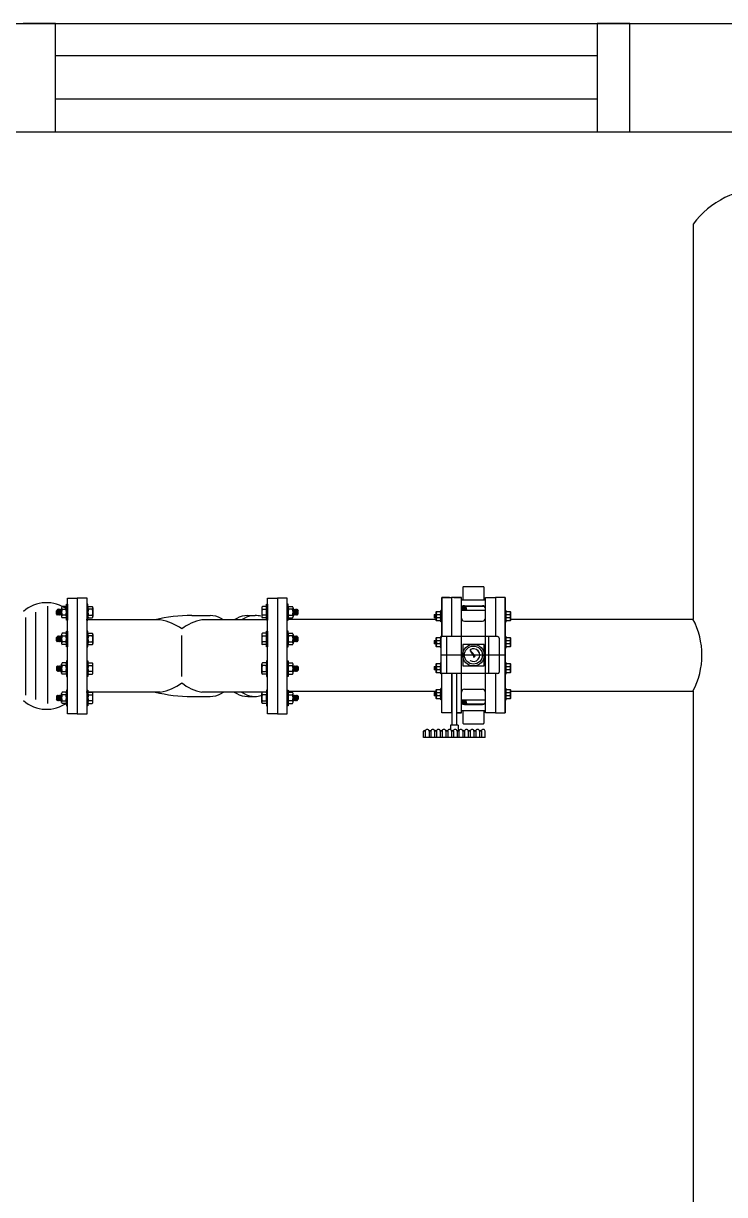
# Model space of a CAD drawing. Header units: inches. Extents: x 68782 to 87500, y -27905 to -16049.
# Drawn here: x 81648 to 82619, y -19602 to -17980 of the extents above; entities that cross this region are included whole.
import ezdxf

# ---------------------------------------------------------------- set-up
doc = ezdxf.new("R2010")
doc.units = ezdxf.units.IN
doc.header["$MEASUREMENT"] = 0
doc.layers.add('M-X-BKGD', color=8, linetype='Continuous')

msp = doc.modelspace()

# ---------------------------------------------------------------- linework, layer by layer
at = {"layer": 'M-X-BKGD'}
for p, q in [((78495, -17979.9), (83255, -17979.9)), ((81692.5, -17979.9), (81647.5, -17979.9)), ((81692.5, -18129.9), (81692.5, -17979.9)), ((82487.5, -17979.9), (82442.5, -17979.9)), ((82442.5, -17979.9), (82442.5, -18129.9)), ((82487.5, -18129.9), (82487.5, -17979.9)), ((82442.5, -18024.9), (81692.5, -18024.9)), ((82442.5, -18084.9), (81692.5, -18084.9)), ((78495, -18129.9), (83255, -18129.9)), ((81647.5, -18129.9), (81692.5, -18129.9)), ((82442.5, -18129.9), (82487.5, -18129.9)), ((82575, -18257.8), (82575, -18804.9)), ((82256.5, -18760.8), (82256.5, -18778.1)), ((82257.3, -18759.9), (82284.7, -18759.9)), ((82285.5, -18760.8), (82285.5, -18778.1)), ((82254.3, -18778.1), (82287.6, -18778.1)), ((82314.9, -18774.9), (82314.9, -18806.9)), ((82314.9, -18774.9), (82314.9, -18782.9)), ((82314.9, -18782.9), (82314.9, -18818.9)), ((81694.9, -18791.9), (81693.9, -18793.5)), ((81693.9, -18797.8), (81693.9, -18793.5)), ((81695.1, -18799.4), (81693.9, -18797.8)), ((81695.4, -18791.3), (81694.9, -18791.9)), ((81694.9, -18791.9), (81694.9, -18799.1)), ((81695.1, -18799.4), (81695.6, -18798.8)), ((81695.4, -18791.3), (81695.8, -18791.9)), ((81695.8, -18791.9), (81695.6, -18798.8)), ((81696.1, -18799.4), (81695.6, -18798.8)), ((81696.3, -18791.3), (81695.8, -18791.9)), ((81696.1, -18799.4), (81696.5, -18798.8)), ((81696.3, -18791.2), (81696.7, -18791.9)), ((81696.7, -18791.9), (81696.5, -18798.8)), ((81697, -18799.4), (81696.5, -18798.8)), ((81697.2, -18791.2), (81696.7, -18791.9)), ((81697, -18799.4), (81697.4, -18798.8)), ((81697.2, -18791.2), (81697.7, -18791.9)), ((81697.7, -18791.9), (81697.4, -18798.8)), ((81697.9, -18799.4), (81697.4, -18798.8)), ((81698.2, -18791.3), (81697.7, -18791.9)), ((81697.9, -18799.4), (81698.4, -18798.8)), ((81698.2, -18791.3), (81698.6, -18791.9)), ((81698.6, -18791.9), (81698.4, -18798.8)), ((81698.8, -18799.4), (81698.4, -18798.8)), ((81699.1, -18791.3), (81698.6, -18791.9)), ((81698.8, -18799.4), (81699.3, -18798.8)), ((81699.1, -18791.3), (81699.6, -18791.9)), ((81699.6, -18791.9), (81699.3, -18798.8)), ((81699.8, -18799.4), (81699.3, -18798.8)), ((81700, -18791.3), (81699.6, -18791.9)), ((81699.8, -18799.4), (81700.2, -18798.8)), ((81700, -18791.3), (81700.5, -18791.9)), ((81700.5, -18791.9), (81700.2, -18798.8)), ((81700.7, -18799.4), (81700.2, -18798.8)), ((81700.8, -18791.5), (81700.5, -18791.9)), ((81700.7, -18799.4), (81700.8, -18799.2)), ((81700.8, -18789.3), (81700.8, -18801.6)), ((81706.8, -18787.6), (81701.6, -18787.6)), ((81701.6, -18791.3), (81706.8, -18791.3)), ((81706.8, -18799.7), (81701.6, -18799.7)), ((81708.8, -18920.4), (81708.8, -18791.7)), ((81738.1, -18787.6), (81743.3, -18787.6)), ((81743.3, -18791.3), (81738.1, -18791.3)), ((81738.1, -18799.7), (81743.3, -18799.7)), ((81744, -18789.3), (81744, -18801.6)), ((81880.9, -18800), (81906.4, -18800)), ((81978, -18789.3), (81978, -18801.6)), ((81984, -18787.6), (81978.8, -18787.6)), ((81978.8, -18791.3), (81984, -18791.3)), ((81984, -18799.7), (81978.8, -18799.7)), ((82015.3, -18787.6), (82020.5, -18787.6)), ((82020.5, -18791.3), (82015.3, -18791.3)), ((82015.3, -18799.7), (82020.5, -18799.7)), ((82021.2, -18789.3), (82021.2, -18801.6)), ((82021.2, -18791.5), (82021.5, -18791.9)), ((82021.4, -18799.4), (82021.2, -18799.2)), ((82021.4, -18799.4), (82021.8, -18798.8)), ((82022, -18791.3), (82021.5, -18791.9)), ((82021.5, -18791.9), (82021.8, -18798.8)), ((82022.3, -18799.4), (82021.8, -18798.8)), ((82022, -18791.3), (82022.5, -18791.9)), ((82022.3, -18799.4), (82022.7, -18798.8)), ((82022.9, -18791.3), (82022.5, -18791.9)), ((82022.5, -18791.9), (82022.7, -18798.8)), ((82023.2, -18799.4), (82022.7, -18798.8)), ((82022.9, -18791.3), (82023.4, -18791.9)), ((82023.2, -18799.4), (82023.7, -18798.8)), ((82023.9, -18791.3), (82023.4, -18791.9)), ((82023.4, -18791.9), (82023.7, -18798.8)), ((82024.1, -18799.4), (82023.7, -18798.8)), ((82023.9, -18791.3), (82024.3, -18791.9)), ((82024.1, -18799.4), (82024.6, -18798.8)), ((82024.8, -18791.2), (82024.3, -18791.9)), ((82024.3, -18791.9), (82024.6, -18798.8)), ((82025.1, -18799.4), (82024.6, -18798.8)), ((82024.8, -18791.2), (82025.3, -18791.9)), ((82025.1, -18799.4), (82025.5, -18798.8)), ((82025.8, -18791.2), (82025.3, -18791.9)), ((82025.3, -18791.9), (82025.5, -18798.8)), ((82026, -18799.4), (82025.5, -18798.8)), ((82025.8, -18791.3), (82026.2, -18791.9)), ((82026, -18799.4), (82026.4, -18798.8)), ((82026.7, -18791.3), (82026.2, -18791.9)), ((82026.2, -18791.9), (82026.4, -18798.8)), ((82026.9, -18799.4), (82026.4, -18798.8)), ((82026.7, -18791.3), (82027.1, -18791.9)), ((82026.9, -18799.4), (82028.1, -18797.8)), ((82027.1, -18791.9), (82028.1, -18793.5)), ((82027.1, -18791.9), (82027.1, -18799.1)), ((82028.1, -18797.8), (82028.1, -18793.5)), ((82216.4, -18798.7), (82216.4, -18803.1)), ((82216.4, -18798.7), (82216.4, -18803.1)), ((82258.6, -18786.4), (82283.4, -18786.4)), ((81706.8, -18803.4), (81701.6, -18803.4)), ((81837.3, -18806.1), (81734.9, -18806.1)), ((81738.1, -18803.4), (81743.3, -18803.4)), ((81986, -18806.1), (81894.9, -18806.1)), ((81984, -18803.4), (81978.8, -18803.4)), ((82014.5, -18804.9), (82219.5, -18804.9)), ((82015.3, -18803.4), (82020.5, -18803.4)), ((82225.8, -18803.7), (82227.1, -18803.7)), ((82258.6, -18807.8), (82283.4, -18807.8)), ((82314.9, -18806.9), (82314.9, -18838.9)), ((82322.4, -18804.9), (82575, -18804.9)), ((81694.9, -18828.9), (81693.9, -18830.5)), ((81693.9, -18834.8), (81693.9, -18830.5)), ((81695.4, -18828.3), (81694.9, -18828.9)), ((81694.9, -18828.9), (81694.9, -18836.1)), ((81695.4, -18828.3), (81695.8, -18828.9)), ((81695.8, -18828.9), (81695.6, -18835.8)), ((81696.3, -18828.3), (81695.8, -18828.9)), ((81696.3, -18828.3), (81696.7, -18828.9)), ((81696.7, -18828.9), (81696.5, -18835.8)), ((81697.2, -18828.2), (81696.7, -18828.9)), ((81697.2, -18828.2), (81697.7, -18828.9)), ((81697.7, -18828.9), (81697.4, -18835.8)), ((81698.2, -18828.3), (81697.7, -18828.9)), ((81698.2, -18828.3), (81698.6, -18828.9)), ((81698.6, -18828.9), (81698.4, -18835.8)), ((81699.1, -18828.3), (81698.6, -18828.9)), ((81699.1, -18828.3), (81699.6, -18828.9)), ((81699.6, -18828.9), (81699.3, -18835.8)), ((81700, -18828.3), (81699.6, -18828.9)), ((81700, -18828.3), (81700.5, -18828.9)), ((81700.5, -18828.9), (81700.2, -18835.8)), ((81700.8, -18828.5), (81700.5, -18828.9)), ((81700.8, -18826.3), (81700.8, -18838.6)), ((81706.8, -18824.6), (81701.6, -18824.6)), ((81701.6, -18828.3), (81706.8, -18828.3)), ((81738.1, -18824.6), (81743.3, -18824.6)), ((81743.3, -18828.3), (81738.1, -18828.3)), ((81744, -18826.3), (81744, -18838.6)), ((81867.3, -18884.5), (81867.3, -18827.6)), ((81978, -18826.3), (81978, -18838.6)), ((81984, -18824.6), (81978.8, -18824.6)), ((81978.8, -18828.3), (81984, -18828.3)), ((82015.3, -18824.6), (82020.5, -18824.6)), ((82020.5, -18828.3), (82015.3, -18828.3)), ((82021.2, -18826.3), (82021.2, -18838.6)), ((82021.2, -18828.5), (82021.5, -18828.9)), ((82022, -18828.3), (82021.5, -18828.9)), ((82021.5, -18828.9), (82021.8, -18835.8)), ((82022, -18828.3), (82022.5, -18828.9)), ((82022.9, -18828.3), (82022.5, -18828.9)), ((82022.5, -18828.9), (82022.7, -18835.8)), ((82022.9, -18828.3), (82023.4, -18828.9)), ((82023.9, -18828.3), (82023.4, -18828.9)), ((82023.4, -18828.9), (82023.7, -18835.8)), ((82023.9, -18828.3), (82024.3, -18828.9)), ((82024.8, -18828.2), (82024.3, -18828.9)), ((82024.3, -18828.9), (82024.6, -18835.8)), ((82024.8, -18828.2), (82025.3, -18828.9)), ((82025.8, -18828.3), (82025.3, -18828.9)), ((82025.3, -18828.9), (82025.5, -18835.8)), ((82025.8, -18828.3), (82026.2, -18828.9)), ((82026.7, -18828.3), (82026.2, -18828.9)), ((82026.2, -18828.9), (82026.4, -18835.8)), ((82026.7, -18828.3), (82027.1, -18828.9)), ((82027.1, -18828.9), (82027.1, -18836.1)), ((82027.1, -18828.9), (82028.1, -18830.5)), ((82028.1, -18834.8), (82028.1, -18830.5)), ((82225.8, -18831.4), (82225.8, -18878.4)), ((82304.5, -18829.3), (82227.9, -18829.3)), ((82233.5, -18829.3), (82233.5, -18880.5)), ((82292, -18829.3), (82292, -18880.5)), ((82306.7, -18831.4), (82306.7, -18878.4)), ((82314.9, -18818.9), (82314.9, -18854.9)), ((81695.1, -18836.4), (81693.9, -18834.8)), ((81695.1, -18836.4), (81695.6, -18835.8)), ((81696.1, -18836.4), (81695.6, -18835.8)), ((81696.1, -18836.4), (81696.5, -18835.8)), ((81697, -18836.4), (81696.5, -18835.8)), ((81697, -18836.4), (81697.4, -18835.8)), ((81697.9, -18836.4), (81697.4, -18835.8)), ((81697.9, -18836.4), (81698.4, -18835.8)), ((81698.8, -18836.4), (81698.4, -18835.8)), ((81698.8, -18836.4), (81699.3, -18835.8)), ((81699.8, -18836.4), (81699.3, -18835.8)), ((81699.8, -18836.4), (81700.2, -18835.8)), ((81700.7, -18836.4), (81700.2, -18835.8)), ((81700.7, -18836.4), (81700.8, -18836.2)), ((81706.8, -18836.7), (81701.6, -18836.7)), ((81706.8, -18840.4), (81701.6, -18840.4)), ((81738.1, -18836.7), (81743.3, -18836.7)), ((81738.1, -18840.4), (81743.3, -18840.4)), ((81984, -18836.7), (81978.8, -18836.7)), ((81984, -18840.4), (81978.8, -18840.4)), ((82015.3, -18836.7), (82020.5, -18836.7)), ((82015.3, -18840.4), (82020.5, -18840.4)), ((82021.4, -18836.4), (82021.2, -18836.2)), ((82021.4, -18836.4), (82021.8, -18835.8)), ((82022.3, -18836.4), (82021.8, -18835.8)), ((82022.3, -18836.4), (82022.7, -18835.8)), ((82023.2, -18836.4), (82022.7, -18835.8)), ((82023.2, -18836.4), (82023.7, -18835.8)), ((82024.1, -18836.4), (82023.7, -18835.8)), ((82024.1, -18836.4), (82024.6, -18835.8)), ((82025.1, -18836.4), (82024.6, -18835.8)), ((82025.1, -18836.4), (82025.5, -18835.8)), ((82026, -18836.4), (82025.5, -18835.8)), ((82026, -18836.4), (82026.4, -18835.8)), ((82026.9, -18836.4), (82026.4, -18835.8)), ((82026.9, -18836.4), (82028.1, -18834.8)), ((82216.4, -18834.7), (82216.4, -18839.1)), ((82265.9, -18847.8), (82271.4, -18854.6)), ((82265.9, -18847.8), (82270.6, -18855.2)), ((82314.9, -18838.9), (82314.9, -18870.9)), ((81706.8, -18865.5), (81701.6, -18865.5)), ((81738.1, -18865.5), (81743.3, -18865.5)), ((81984, -18865.5), (81978.8, -18865.5)), ((82015.3, -18865.5), (82020.5, -18865.5)), ((82314.9, -18854.9), (82225.8, -18854.9)), ((82314.9, -18854.9), (82314.9, -18890.9)), ((81695.1, -18869.6), (81693.9, -18871.2)), ((81693.9, -18871.2), (81693.9, -18875.5)), ((81694.9, -18877.1), (81693.9, -18875.5)), ((81694.9, -18877.1), (81694.9, -18869.9)), ((81695.4, -18877.7), (81694.9, -18877.1)), ((81695.1, -18869.6), (81695.6, -18870.2)), ((81695.4, -18877.7), (81695.8, -18877.1)), ((81696.1, -18869.6), (81695.6, -18870.2)), ((81695.8, -18877.1), (81695.6, -18870.2)), ((81696.3, -18877.7), (81695.8, -18877.1)), ((81696.1, -18869.6), (81696.5, -18870.2)), ((81696.3, -18877.7), (81696.7, -18877.1)), ((81697, -18869.6), (81696.5, -18870.2)), ((81696.7, -18877.1), (81696.5, -18870.2)), ((81697.2, -18877.8), (81696.7, -18877.1)), ((81697, -18869.6), (81697.4, -18870.2)), ((81697.2, -18877.8), (81697.7, -18877.1)), ((81697.9, -18869.6), (81697.4, -18870.2)), ((81697.7, -18877.1), (81697.4, -18870.2)), ((81698.2, -18877.7), (81697.7, -18877.1)), ((81697.9, -18869.6), (81698.4, -18870.2)), ((81698.2, -18877.7), (81698.6, -18877.1)), ((81698.8, -18869.6), (81698.4, -18870.2)), ((81698.6, -18877.1), (81698.4, -18870.2)), ((81699.1, -18877.7), (81698.6, -18877.1)), ((81698.8, -18869.6), (81699.3, -18870.2)), ((81699.1, -18877.7), (81699.6, -18877.1)), ((81699.8, -18869.6), (81699.3, -18870.2)), ((81699.6, -18877.1), (81699.3, -18870.2)), ((81700, -18877.7), (81699.6, -18877.1)), ((81699.8, -18869.6), (81700.2, -18870.2)), ((81700, -18877.7), (81700.5, -18877.1)), ((81700.7, -18869.6), (81700.2, -18870.2)), ((81700.5, -18877.1), (81700.2, -18870.2)), ((81700.8, -18877.5), (81700.5, -18877.1)), ((81700.7, -18869.6), (81700.8, -18869.8)), ((81700.8, -18879.7), (81700.8, -18867.4)), ((81706.8, -18869.2), (81701.6, -18869.2)), ((81701.6, -18877.7), (81706.8, -18877.7)), ((81706.8, -18881.4), (81701.6, -18881.4)), ((81738.1, -18869.2), (81743.3, -18869.2)), ((81743.3, -18877.7), (81738.1, -18877.7)), ((81738.1, -18881.4), (81743.3, -18881.4)), ((81744, -18879.7), (81744, -18867.4)), ((81978, -18879.7), (81978, -18867.4)), ((81984, -18869.2), (81978.8, -18869.2)), ((81978.8, -18877.7), (81984, -18877.7)), ((81984, -18881.4), (81978.8, -18881.4)), ((82015.3, -18869.2), (82020.5, -18869.2)), ((82020.5, -18877.7), (82015.3, -18877.7)), ((82015.3, -18881.4), (82020.5, -18881.4)), ((82021.2, -18879.7), (82021.2, -18867.4)), ((82021.4, -18869.6), (82021.2, -18869.8)), ((82021.2, -18877.5), (82021.5, -18877.1)), ((82021.4, -18869.6), (82021.8, -18870.2)), ((82021.5, -18877.1), (82021.8, -18870.2)), ((82022, -18877.7), (82021.5, -18877.1)), ((82022.3, -18869.6), (82021.8, -18870.2)), ((82022, -18877.7), (82022.5, -18877.1)), ((82022.3, -18869.6), (82022.7, -18870.2)), ((82022.5, -18877.1), (82022.7, -18870.2)), ((82022.9, -18877.7), (82022.5, -18877.1)), ((82023.2, -18869.6), (82022.7, -18870.2)), ((82022.9, -18877.7), (82023.4, -18877.1)), ((82023.2, -18869.6), (82023.7, -18870.2)), ((82023.4, -18877.1), (82023.7, -18870.2)), ((82023.9, -18877.7), (82023.4, -18877.1)), ((82024.1, -18869.6), (82023.7, -18870.2)), ((82023.9, -18877.7), (82024.3, -18877.1)), ((82024.1, -18869.6), (82024.6, -18870.2)), ((82024.3, -18877.1), (82024.6, -18870.2)), ((82024.8, -18877.8), (82024.3, -18877.1)), ((82025.1, -18869.6), (82024.6, -18870.2)), ((82024.8, -18877.8), (82025.3, -18877.1)), ((82025.1, -18869.6), (82025.5, -18870.2)), ((82025.3, -18877.1), (82025.5, -18870.2)), ((82025.8, -18877.7), (82025.3, -18877.1)), ((82026, -18869.6), (82025.5, -18870.2)), ((82025.8, -18877.7), (82026.2, -18877.1)), ((82026, -18869.6), (82026.4, -18870.2)), ((82026.2, -18877.1), (82026.4, -18870.2)), ((82026.7, -18877.7), (82026.2, -18877.1)), ((82026.9, -18869.6), (82026.4, -18870.2)), ((82026.7, -18877.7), (82027.1, -18877.1)), ((82026.9, -18869.6), (82028.1, -18871.2)), ((82027.1, -18877.1), (82027.1, -18869.9)), ((82027.1, -18877.1), (82028.1, -18875.5)), ((82028.1, -18871.2), (82028.1, -18875.5)), ((82216.4, -18870.7), (82216.4, -18875.1)), ((82304.5, -18880.5), (82227.9, -18880.5)), ((82241.3, -18880.5), (82241.3, -18951.8)), ((82247.7, -18880.5), (82247.7, -18951.8)), ((82314.9, -18870.9), (82314.9, -18902.9)), ((82314.9, -18890.9), (82314.9, -18926.9)), ((81695.1, -18910.3), (81693.9, -18911.8)), ((81693.9, -18911.8), (81693.9, -18916.1)), ((81694.9, -18917.8), (81694.9, -18910.6)), ((81695.1, -18910.3), (81695.6, -18910.9)), ((81696.1, -18910.3), (81695.6, -18910.9)), ((81695.8, -18917.8), (81695.6, -18910.9)), ((81696.1, -18910.3), (81696.5, -18910.9)), ((81697, -18910.3), (81696.5, -18910.9)), ((81696.7, -18917.8), (81696.5, -18910.9)), ((81697, -18910.3), (81697.4, -18910.9)), ((81697.9, -18910.3), (81697.4, -18910.9)), ((81697.7, -18917.8), (81697.4, -18910.9)), ((81697.9, -18910.3), (81698.4, -18910.9)), ((81698.8, -18910.3), (81698.4, -18910.9)), ((81698.6, -18917.8), (81698.4, -18910.9)), ((81698.8, -18910.3), (81699.3, -18910.9)), ((81699.8, -18910.3), (81699.3, -18910.9)), ((81699.6, -18917.8), (81699.3, -18910.9)), ((81699.8, -18910.3), (81700.2, -18910.9)), ((81700.7, -18910.3), (81700.2, -18910.9)), ((81700.5, -18917.8), (81700.2, -18910.9)), ((81700.7, -18910.3), (81700.8, -18910.4)), ((81700.8, -18920.3), (81700.8, -18908)), ((81706.8, -18906.2), (81701.6, -18906.2)), ((81706.8, -18909.9), (81701.6, -18909.9)), ((81837.3, -18906.1), (81734.9, -18906.1)), ((81738.1, -18906.2), (81743.3, -18906.2)), ((81738.1, -18909.9), (81743.3, -18909.9)), ((81744, -18920.3), (81744, -18908)), ((81880.9, -18912.1), (81906.4, -18912.1)), ((81986, -18906.1), (81894.9, -18906.1)), ((81978, -18920.3), (81978, -18908)), ((81984, -18906.2), (81978.8, -18906.2)), ((81984, -18909.9), (81978.8, -18909.9)), ((82014.5, -18904.9), (82219.5, -18904.9)), ((82015.3, -18906.2), (82020.5, -18906.2)), ((82015.3, -18909.9), (82020.5, -18909.9)), ((82021.2, -18920.3), (82021.2, -18908)), ((82021.4, -18910.3), (82021.2, -18910.4)), ((82021.4, -18910.3), (82021.8, -18910.9)), ((82021.5, -18917.8), (82021.8, -18910.9)), ((82022.3, -18910.3), (82021.8, -18910.9)), ((82022.3, -18910.3), (82022.7, -18910.9)), ((82022.5, -18917.8), (82022.7, -18910.9)), ((82023.2, -18910.3), (82022.7, -18910.9)), ((82023.2, -18910.3), (82023.7, -18910.9)), ((82023.4, -18917.8), (82023.7, -18910.9)), ((82024.1, -18910.3), (82023.7, -18910.9)), ((82024.1, -18910.3), (82024.6, -18910.9)), ((82024.3, -18917.8), (82024.6, -18910.9)), ((82025.1, -18910.3), (82024.6, -18910.9)), ((82025.1, -18910.3), (82025.5, -18910.9)), ((82025.3, -18917.8), (82025.5, -18910.9)), ((82026, -18910.3), (82025.5, -18910.9)), ((82026, -18910.3), (82026.4, -18910.9)), ((82026.2, -18917.8), (82026.4, -18910.9)), ((82026.9, -18910.3), (82026.4, -18910.9)), ((82026.9, -18910.3), (82028.1, -18911.8)), ((82027.1, -18917.8), (82027.1, -18910.6)), ((82028.1, -18911.8), (82028.1, -18916.1)), ((82216.4, -18906.7), (82216.4, -18911.1)), ((82225.8, -18903.7), (82227.1, -18903.7)), ((82258.6, -18902), (82283.4, -18902)), ((82314.9, -18902.9), (82314.9, -18934.9)), ((82322.4, -18904.9), (82575, -18904.9)), ((82575, -18904.9), (82575, -19917.4)), ((81694.9, -18917.8), (81693.9, -18916.1)), ((81695.4, -18918.4), (81694.9, -18917.8)), ((81695.4, -18918.4), (81695.8, -18917.8)), ((81696.3, -18918.4), (81695.8, -18917.8)), ((81696.3, -18918.4), (81696.7, -18917.8)), ((81697.2, -18918.4), (81696.7, -18917.8)), ((81697.2, -18918.4), (81697.7, -18917.8)), ((81698.2, -18918.4), (81697.7, -18917.8)), ((81698.2, -18918.4), (81698.6, -18917.8)), ((81699.1, -18918.4), (81698.6, -18917.8)), ((81699.1, -18918.4), (81699.6, -18917.8)), ((81700, -18918.4), (81699.6, -18917.8)), ((81700, -18918.4), (81700.5, -18917.8)), ((81700.8, -18918.2), (81700.5, -18917.8)), ((81701.6, -18918.4), (81706.8, -18918.4)), ((81706.8, -18922.1), (81701.6, -18922.1)), ((81743.3, -18918.4), (81738.1, -18918.4)), ((81738.1, -18922.1), (81743.3, -18922.1)), ((81978.8, -18918.4), (81984, -18918.4)), ((81984, -18922.1), (81978.8, -18922.1)), ((82020.5, -18918.4), (82015.3, -18918.4)), ((82015.3, -18922.1), (82020.5, -18922.1)), ((82021.2, -18918.2), (82021.5, -18917.8)), ((82022, -18918.4), (82021.5, -18917.8)), ((82022, -18918.4), (82022.5, -18917.8)), ((82022.9, -18918.4), (82022.5, -18917.8)), ((82022.9, -18918.4), (82023.4, -18917.8)), ((82023.9, -18918.4), (82023.4, -18917.8)), ((82023.9, -18918.4), (82024.3, -18917.8)), ((82024.8, -18918.4), (82024.3, -18917.8)), ((82024.8, -18918.4), (82025.3, -18917.8)), ((82025.8, -18918.4), (82025.3, -18917.8)), ((82025.8, -18918.4), (82026.2, -18917.8)), ((82026.7, -18918.4), (82026.2, -18917.8)), ((82026.7, -18918.4), (82027.1, -18917.8)), ((82027.1, -18917.8), (82028.1, -18916.1)), ((82258.6, -18923.4), (82283.4, -18923.4)), ((82314.9, -18926.9), (82314.9, -18934.9)), ((82254.3, -18931.7), (82287.6, -18931.7)), ((82256.5, -18931.7), (82256.5, -18949)), ((82285.5, -18931.7), (82285.5, -18949)), ((82204.3, -18960.3), (82201.8, -18960.3)), ((82201.8, -18968.9), (82201.8, -18960.3)), ((82204.3, -18960.3), (82204.3, -18968.9)), ((82212.1, -18960.3), (82209.5, -18960.3)), ((82209.5, -18960.3), (82209.5, -18968.9)), ((82212.1, -18960.3), (82212.1, -18968.9)), ((82219.8, -18960.3), (82217.2, -18960.3)), ((82217.2, -18960.3), (82217.2, -18968.9)), ((82219.8, -18960.3), (82219.8, -18968.9)), ((82227.6, -18960.3), (82225, -18960.3)), ((82225, -18960.3), (82225, -18968.9)), ((82227.6, -18960.3), (82227.6, -18968.9)), ((82235.4, -18960.3), (82232.8, -18960.3)), ((82232.8, -18960.3), (82232.8, -18968.9)), ((82235.4, -18960.3), (82235.4, -18968.9)), ((82239.2, -18951.8), (82239.2, -18958)), ((82249.9, -18951.8), (82239.2, -18951.8)), ((82243.2, -18960.3), (82240.6, -18960.3)), ((82240.6, -18960.3), (82240.6, -18968.9)), ((82243.2, -18960.3), (82243.2, -18968.9)), ((82250.9, -18960.3), (82248.3, -18960.3)), ((82248.3, -18960.3), (82248.3, -18968.9)), ((82249.9, -18951.8), (82249.9, -18959.4)), ((82250.9, -18960.3), (82250.9, -18968.9)), ((82258.7, -18960.3), (82256.1, -18960.3)), ((82256.1, -18960.3), (82256.1, -18968.9)), ((82257.3, -18949.9), (82284.7, -18949.9)), ((82258.7, -18960.3), (82258.7, -18968.9)), ((82266.5, -18960.3), (82263.9, -18960.3)), ((82263.9, -18960.3), (82263.9, -18968.9)), ((82266.5, -18960.3), (82266.5, -18968.9)), ((82274.3, -18960.3), (82271.7, -18960.3)), ((82271.7, -18960.3), (82271.7, -18968.9)), ((82274.3, -18960.3), (82274.3, -18968.9)), ((82282, -18960.3), (82279.4, -18960.3)), ((82279.4, -18960.3), (82279.4, -18968.9)), ((82282, -18960.3), (82282, -18968.9)), ((82287.2, -18968.9), (82287.2, -18960.3)), ((82287.2, -18968.9), (82201.8, -18968.9))]:
    msp.add_line(p, q, dxfattribs=at)
at = {"layer": 'M-X-BKGD', "linetype": 'Continuous'}
for p, q in [((82227.1, -18774.9), (82227.1, -18829.3)), ((82237.8, -18774.9), (82227.1, -18774.9)), ((82227.1, -18800.6), (82227.1, -18779.3)), ((82243.7, -18774.9), (82254.3, -18774.9)), ((82287.6, -18774.9), (82298.3, -18774.9)), ((81664.6, -18795.6), (81664.6, -18916.5)), ((81681.2, -18787), (81681.2, -18922)), ((81958.5, -18800), (81968.6, -18800)), ((82216.4, -18798.7), (82219.5, -18798.7)), ((82216.4, -18798.7), (82219.5, -18798.7)), ((82220, -18794.4), (82219.5, -18795)), ((82220, -18794.4), (82219.5, -18795)), ((82219.5, -18806.8), (82219.5, -18795)), ((82219.5, -18806.8), (82219.5, -18795)), ((82220, -18794.4), (82225.2, -18794.4)), ((82220, -18794.4), (82225.2, -18794.4)), ((82220.5, -18798.7), (82224.6, -18798.7)), ((82220.5, -18798.7), (82224.6, -18798.7)), ((82225.2, -18794.4), (82225.7, -18795)), ((82225.2, -18794.4), (82225.7, -18795)), ((82225.7, -18808.8), (82225.7, -18793)), ((82227.1, -18793), (82225.7, -18793)), ((82225.7, -18808.8), (82225.7, -18793)), ((82227.1, -18793), (82225.7, -18793)), ((82225.7, -18795), (82225.7, -18806.8)), ((82225.7, -18795), (82225.7, -18806.8)), ((82254.3, -18787.1), (82287.6, -18787.1)), ((82287.6, -18792.9), (82254.3, -18792.9)), ((82314.9, -18793), (82316.3, -18793)), ((82316.3, -18808.8), (82316.3, -18793)), ((82316.8, -18794.4), (82316.3, -18795)), ((82316.3, -18798.7), (82321.4, -18798.7)), ((82316.8, -18794.4), (82322, -18794.4)), ((82322, -18794.4), (82322.5, -18795)), ((82322.5, -18795), (82322.5, -18806.8)), ((81650.8, -18802.9), (81650.8, -18910.3)), ((82219.5, -18803.1), (82216.4, -18803.1)), ((82219.5, -18803.1), (82216.4, -18803.1)), ((82220, -18807.4), (82219.5, -18806.8)), ((82220, -18807.4), (82219.5, -18806.8)), ((82225.2, -18807.4), (82220, -18807.4)), ((82225.2, -18807.4), (82220, -18807.4)), ((82224.6, -18803.1), (82220.5, -18803.1)), ((82224.6, -18803.1), (82220.5, -18803.1)), ((82225.7, -18806.8), (82225.2, -18807.4)), ((82225.7, -18806.8), (82225.2, -18807.4)), ((82227.1, -18808.8), (82225.7, -18808.8)), ((82227.1, -18808.8), (82225.7, -18808.8)), ((82314.9, -18808.8), (82316.3, -18808.8)), ((82321.4, -18803.1), (82316.3, -18803.1)), ((82316.8, -18807.4), (82316.3, -18806.8)), ((82322, -18807.4), (82316.8, -18807.4)), ((82322.5, -18806.8), (82322, -18807.4)), ((82220, -18830.4), (82219.5, -18831)), ((82219.5, -18842.8), (82219.5, -18831)), ((82220, -18830.4), (82225.2, -18830.4)), ((82225.2, -18830.4), (82225.7, -18831)), ((82225.7, -18844.8), (82225.7, -18829)), ((82227.1, -18829), (82225.7, -18829)), ((82225.7, -18831), (82225.7, -18842.8)), ((82227.1, -18829.3), (82227.1, -18821.5)), ((82314.9, -18829), (82316.3, -18829)), ((82316.3, -18844.8), (82316.3, -18829)), ((82316.8, -18830.4), (82316.3, -18831)), ((82316.8, -18830.4), (82322, -18830.4)), ((82322, -18830.4), (82322.5, -18831)), ((82322.5, -18831), (82322.5, -18842.8)), ((82216.4, -18834.7), (82219.5, -18834.7)), ((82219.5, -18839.1), (82216.4, -18839.1)), ((82220, -18843.4), (82219.5, -18842.8)), ((82225.2, -18843.4), (82220, -18843.4)), ((82220.5, -18834.7), (82224.6, -18834.7)), ((82224.6, -18839.1), (82220.5, -18839.1)), ((82225.7, -18842.8), (82225.2, -18843.4)), ((82314.9, -18844.8), (82316.3, -18844.8)), ((82316.3, -18834.7), (82321.4, -18834.7)), ((82321.4, -18839.1), (82316.3, -18839.1)), ((82316.8, -18843.4), (82316.3, -18842.8)), ((82322, -18843.4), (82316.8, -18843.4)), ((82322.5, -18842.8), (82322, -18843.4)), ((82225.7, -18880.8), (82225.7, -18865)), ((82314.9, -18865), (82316.3, -18865)), ((82316.3, -18880.8), (82316.3, -18865)), ((82216.4, -18870.7), (82219.5, -18870.7)), ((82219.5, -18875.1), (82216.4, -18875.1)), ((82220, -18866.4), (82219.5, -18867)), ((82219.5, -18878.8), (82219.5, -18867)), ((82220, -18879.4), (82219.5, -18878.8)), ((82220, -18866.4), (82225.2, -18866.4)), ((82225.2, -18879.4), (82220, -18879.4)), ((82220.5, -18870.7), (82224.6, -18870.7)), ((82224.6, -18875.1), (82220.5, -18875.1)), ((82225.2, -18866.4), (82225.7, -18867)), ((82225.7, -18878.8), (82225.2, -18879.4)), ((82225.7, -18867), (82225.7, -18878.8)), ((82227.1, -18880.8), (82225.7, -18880.8)), ((82287.6, -18934.9), (82287.6, -18880.5)), ((82314.9, -18880.8), (82316.3, -18880.8)), ((82316.8, -18866.4), (82316.3, -18867)), ((82316.3, -18870.7), (82321.4, -18870.7)), ((82321.4, -18875.1), (82316.3, -18875.1)), ((82316.8, -18879.4), (82316.3, -18878.8)), ((82316.8, -18866.4), (82322, -18866.4)), ((82322, -18879.4), (82316.8, -18879.4)), ((82322, -18866.4), (82322.5, -18867)), ((82322.5, -18878.8), (82322, -18879.4)), ((82322.5, -18867), (82322.5, -18878.8)), ((81958.5, -18912.1), (81968.6, -18912.1)), ((82216.4, -18906.7), (82219.5, -18906.7)), ((82219.5, -18911.1), (82216.4, -18911.1)), ((82220, -18902.4), (82219.5, -18903)), ((82219.5, -18914.8), (82219.5, -18903)), ((82220, -18915.4), (82219.5, -18914.8)), ((82220, -18902.4), (82225.2, -18902.4)), ((82220.5, -18906.7), (82224.6, -18906.7)), ((82224.6, -18911.1), (82220.5, -18911.1)), ((82225.2, -18902.4), (82225.7, -18903)), ((82225.7, -18914.8), (82225.2, -18915.4)), ((82225.7, -18916.8), (82225.7, -18901)), ((82227.1, -18901), (82225.7, -18901)), ((82225.7, -18903), (82225.7, -18914.8)), ((82314.9, -18901), (82316.3, -18901)), ((82316.3, -18916.8), (82316.3, -18901)), ((82316.8, -18902.4), (82316.3, -18903)), ((82316.3, -18906.7), (82321.4, -18906.7)), ((82321.4, -18911.1), (82316.3, -18911.1)), ((82316.8, -18915.4), (82316.3, -18914.8)), ((82316.8, -18902.4), (82322, -18902.4)), ((82322, -18902.4), (82322.5, -18903)), ((82322.5, -18914.8), (82322, -18915.4)), ((82322.5, -18903), (82322.5, -18914.8)), ((82225.2, -18915.4), (82220, -18915.4)), ((82227.1, -18916.8), (82225.7, -18916.8)), ((82254.3, -18916.9), (82287.6, -18916.9)), ((82287.6, -18922.7), (82254.3, -18922.7)), ((82314.9, -18916.8), (82316.3, -18916.8)), ((82322, -18915.4), (82316.8, -18915.4)), ((82254.3, -18934.8), (82247.7, -18934.8)), ((82298.3, -18934.8), (82287.6, -18934.8))]:
    msp.add_line(p, q, dxfattribs=at)
at = {"layer": 'M-X-BKGD'}
for points in [[(81707.5, -18784.5), (81708.8, -18784.5), (81708.8, -18806.3), (81707.5, -18806.3)], [(81708.8, -18776.1), (81722.4, -18776.1), (81722.4, -18936), (81708.8, -18936)], [(81736, -18776.1), (81722.4, -18776.1), (81722.4, -18936), (81736, -18936)], [(81737.3, -18784.5), (81736, -18784.5), (81736, -18806.3), (81737.3, -18806.3)], [(81984.7, -18784.5), (81986, -18784.5), (81986, -18806.3), (81984.7, -18806.3)], [(81986, -18776.1), (81999.6, -18776.1), (81999.6, -18936), (81986, -18936)], [(82013.2, -18776.1), (81999.6, -18776.1), (81999.6, -18936), (82013.2, -18936)], [(82014.5, -18784.5), (82013.2, -18784.5), (82013.2, -18806.3), (82014.5, -18806.3)], [(81707.5, -18821.5), (81708.8, -18821.5), (81708.8, -18843.3), (81707.5, -18843.3)], [(81737.3, -18821.5), (81736, -18821.5), (81736, -18843.3), (81737.3, -18843.3)], [(81984.7, -18821.5), (81986, -18821.5), (81986, -18843.3), (81984.7, -18843.3)], [(82014.5, -18821.5), (82013.2, -18821.5), (82013.2, -18843.3), (82014.5, -18843.3)], [(82256.1, -18840), (82256.1, -18869.8), (82285.9, -18869.8), (82285.9, -18840)], [(81707.5, -18884.5), (81708.8, -18884.5), (81708.8, -18862.7), (81707.5, -18862.7)], [(81737.3, -18884.5), (81736, -18884.5), (81736, -18862.7), (81737.3, -18862.7)], [(81984.7, -18884.5), (81986, -18884.5), (81986, -18862.7), (81984.7, -18862.7)], [(82014.5, -18884.5), (82013.2, -18884.5), (82013.2, -18862.7), (82014.5, -18862.7)], [(82273.5, -18856.2), (82271, -18854.9), (82271.1, -18857.7)], [(81707.5, -18925.2), (81708.8, -18925.2), (81708.8, -18903.4), (81707.5, -18903.4)], [(81737.3, -18925.2), (81736, -18925.2), (81736, -18903.4), (81737.3, -18903.4)], [(81984.7, -18925.2), (81986, -18925.2), (81986, -18903.4), (81984.7, -18903.4)], [(82014.5, -18925.2), (82013.2, -18925.2), (82013.2, -18903.4), (82014.5, -18903.4)]]:
    msp.add_lwpolyline(points, close=True, dxfattribs=at)
for points in [[(82227.1, -18829.3), (82227.1, -18774.9), (82240.7, -18774.9), (82240.7, -18829.3)], [(82247.7, -18934.8), (82254.3, -18934.8), (82254.3, -18774.9), (82240.7, -18774.9), (82240.7, -18829.3)], [(82301.3, -18880.5), (82301.3, -18934.8), (82287.6, -18934.8), (82287.6, -18774.9), (82301.3, -18774.9), (82301.3, -18829.3)], [(82301.3, -18880.5), (82301.3, -18934.8), (82314.9, -18934.8), (82314.9, -18774.9), (82301.3, -18774.9), (82301.3, -18829.3)], [(82240.7, -18880.5), (82240.7, -18934.8), (82227.1, -18934.8), (82227.1, -18880.5)], [(82240.7, -18880.5), (82240.7, -18934.8), (82241.3, -18934.8)]]:
    msp.add_lwpolyline(points, dxfattribs=at)
at = {"layer": 'M-X-BKGD', "linetype": 'Continuous'}
for points in [[(82254.3, -18829.3), (82254.3, -18774.9)], [(82287.6, -18829.3), (82287.6, -18774.9)]]:
    msp.add_lwpolyline(points, dxfattribs=at)
at = {"layer": 'M-X-BKGD'}
for points in [[(81925, -18806.1, 0.021835), (81921.6, -18804, 0.127601), (81906.4, -18800, 0.127601)], [(81958.5, -18800, 0.127852), (81943.2, -18804, 0.021855), (81939.9, -18806.1, 0.085308)], [(81976.8, -18801.1, 0.065765), (81968.6, -18800, 0.127852), (81953.4, -18804, 0.021855), (81950, -18806.1, 0.085308)], [(81906.4, -18912.1, 0.127601), (81921.6, -18908.1, 0.021835), (81925, -18906.1, 0.012559)], [(81939.9, -18906.1, 0.021855), (81943.2, -18908.1, 0.127852), (81958.5, -18912.1, 0.127852)], [(81950, -18906.1, 0.021855), (81953.4, -18908.1, 0.127852), (81968.6, -18912.1, 0.065765), (81976.8, -18911, 0.013819)]]:
    msp.add_lwpolyline(points, format="xyb", dxfattribs=at)
at = {"layer": 'M-X-BKGD', "const_width": 1.25}
msp.add_lwpolyline([(82271, -18854.3, 1), (82271, -18855.5, 1)], format="xyb", close=True, dxfattribs=at)
at = {"layer": 'M-X-BKGD'}
for radius in [14.9, 12.5]:
    msp.add_circle((82271, -18854.9), radius, dxfattribs=at)
for centre, radius, start, end in [((82675, -18333.5), 125.4, 37.1329, 142.8671), ((81703.4, -18789.4), 2.61, 134.9141, 225.0859), ((81712.8, -18795.5), 12, 159.2913, 200.7087), ((81703.4, -18801.6), 2.62, 135.0088, 224.9912), ((81704.9, -18789.4), 2.61, 314.9141, 45.0859), ((81695.5, -18795.5), 12, 339.2913, 20.7087), ((81704.9, -18801.6), 2.62, 315.0088, 44.9912), ((81739.9, -18789.4), 2.61, 134.9141, 225.0859), ((81749.3, -18795.5), 12, 159.2913, 200.7087), ((81739.9, -18801.6), 2.62, 135.0088, 224.9912), ((81741.4, -18789.4), 2.61, 314.9141, 45.0859), ((81732, -18795.5), 12, 339.2913, 20.7087), ((81741.4, -18801.6), 2.62, 315.0088, 44.9912), ((81880.9, -19017), 217, 90, 103.531), ((81980.6, -18789.4), 2.61, 134.9141, 225.0859), ((81990, -18795.5), 12, 159.2913, 200.7087), ((81980.6, -18801.6), 2.62, 135.0088, 224.9912), ((81982.1, -18789.4), 2.61, 314.9141, 45.0859), ((81972.7, -18795.5), 12, 339.2913, 20.7087), ((81982.1, -18801.6), 2.62, 315.0088, 44.9912), ((82017.1, -18789.4), 2.61, 134.9141, 225.0859), ((82026.5, -18795.5), 12, 159.2913, 200.7087), ((82017.1, -18801.6), 2.62, 135.0088, 224.9912), ((82018.6, -18789.4), 2.61, 314.9141, 45.0859), ((82009.2, -18795.5), 12, 339.2913, 20.7087), ((82018.6, -18801.6), 2.62, 315.0088, 44.9912), ((82258.6, -18790.7), 4.27, 90, 180), ((82283.4, -18790.7), 4.27, 0, 90), ((81825.9, -18875.2), 70.1, 53.7962, 80.5942), ((81905.5, -18866.1), 61, 100.0426, 128.8994), ((82258.6, -18803.5), 4.27, 180, 270), ((82283.4, -18803.5), 4.27, 270, 0), ((82480.1, -18854.9), 107.2, 332.1997, 27.8003), ((81703.4, -18826.4), 2.61, 134.9141, 225.0859), ((81712.8, -18832.5), 12, 159.2913, 200.7087), ((81704.9, -18826.4), 2.61, 314.9141, 45.0859), ((81695.5, -18832.5), 12, 339.2913, 20.7087), ((81739.9, -18826.4), 2.61, 134.9141, 225.0859), ((81749.3, -18832.5), 12, 159.2913, 200.7087), ((81741.4, -18826.4), 2.61, 314.9141, 45.0859), ((81732, -18832.5), 12, 339.2913, 20.7087), ((81980.6, -18826.4), 2.61, 134.9141, 225.0859), ((81990, -18832.5), 12, 159.2913, 200.7087), ((81982.1, -18826.4), 2.61, 314.9141, 45.0859), ((81972.7, -18832.5), 12, 339.2913, 20.7087), ((82017.1, -18826.4), 2.61, 134.9141, 225.0859), ((82026.5, -18832.5), 12, 159.2913, 200.7087), ((82018.6, -18826.4), 2.61, 314.9141, 45.0859), ((82009.2, -18832.5), 12, 339.2913, 20.7087), ((82227.9, -18831.4), 2.13, 90, 180), ((82304.5, -18831.4), 2.13, 0, 90), ((81703.4, -18838.6), 2.62, 135.0088, 224.9912), ((81704.9, -18838.6), 2.62, 315.0088, 44.9912), ((81739.9, -18838.6), 2.62, 135.0088, 224.9912), ((81741.4, -18838.6), 2.62, 315.0088, 44.9912), ((81980.6, -18838.6), 2.62, 135.0088, 224.9912), ((81982.1, -18838.6), 2.62, 315.0088, 44.9912), ((82017.1, -18838.6), 2.62, 135.0088, 224.9912), ((82018.6, -18838.6), 2.62, 315.0088, 44.9912), ((82271, -18854.9), 8.77, 236.9796, 123.0204), ((82271, -18854.9), 8.77, 236.9796, 123.0204), ((82271, -18854.9), 8.72, 236.9796, 123.0204), ((82271, -18854.9), 8.72, 236.9796, 123.0204), ((81703.4, -18867.4), 2.62, 135.0088, 224.9912), ((81704.9, -18867.4), 2.62, 315.0088, 44.9912), ((81739.9, -18867.4), 2.62, 135.0088, 224.9912), ((81741.4, -18867.4), 2.62, 315.0088, 44.9912), ((81980.6, -18867.4), 2.62, 135.0088, 224.9912), ((81982.1, -18867.4), 2.62, 315.0088, 44.9912), ((82017.1, -18867.4), 2.62, 135.0088, 224.9912), ((82018.6, -18867.4), 2.62, 315.0088, 44.9912), ((81712.8, -18873.5), 12, 159.2913, 200.7087), ((81703.4, -18879.6), 2.61, 134.9141, 225.0859), ((81695.5, -18873.5), 12, 339.2913, 20.7087), ((81704.9, -18879.6), 2.61, 314.9141, 45.0859), ((81749.3, -18873.5), 12, 159.2913, 200.7087), ((81739.9, -18879.6), 2.61, 134.9141, 225.0859), ((81732, -18873.5), 12, 339.2913, 20.7087), ((81741.4, -18879.6), 2.61, 314.9141, 45.0859), ((81990, -18873.5), 12, 159.2913, 200.7087), ((81980.6, -18879.6), 2.61, 134.9141, 225.0859), ((81972.7, -18873.5), 12, 339.2913, 20.7087), ((81982.1, -18879.6), 2.61, 314.9141, 45.0859), ((82026.5, -18873.5), 12, 159.2913, 200.7087), ((82017.1, -18879.6), 2.61, 134.9141, 225.0859), ((82009.2, -18873.5), 12, 339.2913, 20.7087), ((82018.6, -18879.6), 2.61, 314.9141, 45.0859), ((82227.9, -18878.4), 2.13, 180, 270), ((82304.5, -18878.4), 2.13, 270, 0), ((81825.9, -18836.9), 70.1, 279.4058, 306.2038), ((81905.5, -18846), 61, 231.1006, 259.9574), ((81703.4, -18908), 2.62, 135.0088, 224.9912), ((81712.8, -18914.1), 12, 159.2913, 200.7087), ((81704.9, -18908), 2.62, 315.0088, 44.9912), ((81695.5, -18914.1), 12, 339.2913, 20.7087), ((81739.9, -18908), 2.62, 135.0088, 224.9912), ((81749.3, -18914.1), 12, 159.2913, 200.7087), ((81741.4, -18908), 2.62, 315.0088, 44.9912), ((81732, -18914.1), 12, 339.2913, 20.7087), ((81880.9, -18695.1), 217, 256.469, 270), ((81980.6, -18908), 2.62, 135.0088, 224.9912), ((81990, -18914.1), 12, 159.2913, 200.7087), ((81982.1, -18908), 2.62, 315.0088, 44.9912), ((81972.7, -18914.1), 12, 339.2913, 20.7087), ((82017.1, -18908), 2.62, 135.0088, 224.9912), ((82026.5, -18914.1), 12, 159.2913, 200.7087), ((82018.6, -18908), 2.62, 315.0088, 44.9912), ((82009.2, -18914.1), 12, 339.2913, 20.7087), ((82258.6, -18906.3), 4.27, 90, 180), ((82283.4, -18906.3), 4.27, 0, 90), ((81703.4, -18920.2), 2.61, 134.9141, 225.0859), ((81704.9, -18920.2), 2.61, 314.9141, 45.0859), ((81739.9, -18920.2), 2.61, 134.9141, 225.0859), ((81741.4, -18920.2), 2.61, 314.9141, 45.0859), ((81980.6, -18920.2), 2.61, 134.9141, 225.0859), ((81982.1, -18920.2), 2.61, 314.9141, 45.0859), ((82017.1, -18920.2), 2.61, 134.9141, 225.0859), ((82018.6, -18920.2), 2.61, 314.9141, 45.0859), ((82258.6, -18919.1), 4.27, 180, 270), ((82283.4, -18919.1), 4.27, 270, 0), ((82203.1, -18960.6), 1.26, 11.6781, 168.3219), ((82206.9, -18960.3), 2.59, 0, 180), ((82210.8, -18960.7), 1.34, 14.5666, 165.4334), ((82214.7, -18960.3), 2.59, 0, 180), ((82218.5, -18960.7), 1.34, 14.5666, 165.4334), ((82222.4, -18960.3), 2.59, 0, 180), ((82226.3, -18960.7), 1.34, 14.5666, 165.4334), ((82230.2, -18960.3), 2.59, 0, 180), ((82234.1, -18960.7), 1.34, 14.5666, 165.4334), ((82238, -18960.3), 2.59, 0, 180), ((82241.9, -18960.7), 1.34, 14.5666, 165.4334), ((82245.7, -18960.3), 2.59, 0, 180), ((82249.6, -18960.7), 1.34, 14.5666, 165.4334), ((82253.5, -18960.3), 2.59, 0, 180), ((82257.4, -18960.7), 1.34, 14.5666, 165.4334), ((82257.3, -18949), 0.854, 180, 270), ((82261.3, -18960.3), 2.59, 0, 180), ((82265.2, -18960.7), 1.34, 14.5666, 165.4334), ((82269.1, -18960.3), 2.59, 0, 180), ((82273, -18960.7), 1.34, 14.5666, 165.4334), ((82276.8, -18960.3), 2.59, 0, 180), ((82280.7, -18960.7), 1.34, 14.5666, 165.4334), ((82284.6, -18960.3), 2.59, 0, 180), ((82284.7, -18949), 0.854, 270, 0)]:
    msp.add_arc(centre, radius, start, end, dxfattribs=at)
at = {"layer": 'M-X-BKGD', "color": 8}
for centre, start, end in [((82257.3, -18760.8), 90, 180), ((82284.7, -18760.8), 0, 90)]:
    msp.add_arc(centre, 0.854, start, end, dxfattribs=at)
at = {"layer": 'M-X-BKGD', "linetype": 'Continuous'}
for centre, radius, start, end in [((81680.1, -18829.9), 47.7, 53.0328, 132.3139), ((82227.4, -18799.1), 10.3, 178.1407, 202.6587), ((82227.4, -18799.1), 10.3, 178.1407, 202.6587), ((82227.4, -18799.1), 9.75, 178.1407, 203.9319), ((82227.4, -18799.1), 9.75, 178.1407, 203.9319), ((82227.4, -18799.1), 9.23, 178.1407, 205.3626), ((82227.4, -18799.1), 9.23, 178.1407, 205.3626), ((82227.4, -18799.1), 8.71, 178.1407, 205.6381), ((82227.4, -18799.1), 8.71, 178.1407, 205.6381), ((82227.4, -18799.1), 8.2, 178.1407, 196.5975), ((82227.4, -18799.1), 8.2, 178.1407, 196.5975), ((82222.3, -18796.6), 2.78, 129.3849, 230.6151), ((82222.3, -18796.6), 2.78, 129.3849, 230.6151), ((82222.3, -18800.9), 2.78, 129.3849, 230.6151), ((82222.3, -18800.9), 2.78, 129.3849, 230.6151), ((82222.9, -18796.6), 2.78, 309.3849, 50.6151), ((82222.9, -18796.6), 2.78, 309.3849, 50.6151), ((82222.9, -18800.9), 2.78, 309.3849, 50.6151), ((82222.9, -18800.9), 2.78, 309.3849, 50.6151), ((82268.4, -18787.5), 14.6, 195.6883, 201.5176), ((82269.1, -18787.5), 14.6, 178.1407, 201.5176), ((82269.1, -18787.5), 13.9, 178.0471, 202.6587), ((82269.1, -18787.5), 13.2, 177.9436, 203.9319), ((82269.1, -18787.5), 12.5, 177.8285, 205.3626), ((82269.1, -18787.5), 11.8, 177.6997, 206.9831), ((82269.1, -18787.5), 11.1, 177.5547, 208.8363), ((82271.5, -18787.5), 12.5, 177.8285, 205.3626), ((82271.5, -18787.5), 11.8, 177.6997, 206.9831), ((82271.5, -18787.5), 11.1, 177.5547, 208.8363), ((82319.7, -18796.6), 2.78, 309.3849, 50.6151), ((82319.7, -18800.9), 2.78, 309.3849, 50.6151), ((82222.3, -18805.2), 2.78, 129.3849, 230.6151), ((82222.3, -18805.2), 2.78, 129.3849, 230.6151), ((82222.9, -18805.2), 2.78, 309.3849, 50.6151), ((82222.9, -18805.2), 2.78, 309.3849, 50.6151), ((82319.7, -18805.2), 2.78, 309.3849, 50.6151), ((82222.3, -18832.6), 2.78, 129.3849, 230.6151), ((82222.9, -18832.6), 2.78, 309.3849, 50.6151), ((82319.7, -18832.6), 2.78, 309.3849, 50.6151), ((82227.4, -18835.1), 10.3, 178.1407, 202.6587), ((82227.4, -18835.1), 9.75, 178.1407, 203.9319), ((82227.4, -18835.1), 9.23, 178.1407, 205.3626), ((82227.4, -18835.1), 8.71, 178.1407, 205.6381), ((82227.4, -18835.1), 8.2, 178.1407, 196.5975), ((82222.3, -18836.9), 2.78, 129.3849, 230.6151), ((82222.3, -18841.2), 2.78, 129.3849, 230.6151), ((82222.9, -18836.9), 2.78, 309.3849, 50.6151), ((82222.9, -18841.2), 2.78, 309.3849, 50.6151), ((82319.7, -18836.9), 2.78, 309.3849, 50.6151), ((82319.7, -18841.2), 2.78, 309.3849, 50.6151), ((82227.4, -18871.1), 10.3, 178.1407, 202.6587), ((82227.4, -18871.1), 9.75, 178.1407, 203.9319), ((82227.4, -18871.1), 9.23, 178.1407, 205.3626), ((82227.4, -18871.1), 8.71, 178.1407, 205.6381), ((82227.4, -18871.1), 8.2, 178.1407, 196.5975), ((82222.3, -18868.6), 2.78, 129.3849, 230.6151), ((82222.3, -18872.9), 2.78, 129.3849, 230.6151), ((82222.3, -18877.2), 2.78, 129.3849, 230.6151), ((82222.9, -18868.6), 2.78, 309.3849, 50.6151), ((82222.9, -18872.9), 2.78, 309.3849, 50.6151), ((82222.9, -18877.2), 2.78, 309.3849, 50.6151), ((82319.7, -18868.6), 2.78, 309.3849, 50.6151), ((82319.7, -18872.9), 2.78, 309.3849, 50.6151), ((82319.7, -18877.2), 2.78, 309.3849, 50.6151), ((82227.4, -18907.1), 10.3, 178.1407, 202.6587), ((82227.4, -18907.1), 9.75, 178.1407, 203.9319), ((82227.4, -18907.1), 9.23, 178.1407, 205.3626), ((82227.4, -18907.1), 8.71, 178.1407, 205.6381), ((82227.4, -18907.1), 8.2, 178.1407, 196.5975), ((82222.3, -18904.6), 2.78, 129.3849, 230.6151), ((82222.3, -18908.9), 2.78, 129.3849, 230.6151), ((82222.3, -18913.2), 2.78, 129.3849, 230.6151), ((82222.9, -18904.6), 2.78, 309.3849, 50.6151), ((82222.9, -18908.9), 2.78, 309.3849, 50.6151), ((82222.9, -18913.2), 2.78, 309.3849, 50.6151), ((82319.7, -18904.6), 2.78, 309.3849, 50.6151), ((82319.7, -18908.9), 2.78, 309.3849, 50.6151), ((82319.7, -18913.2), 2.78, 309.3849, 50.6151), ((81680.1, -18882.3), 47.7, 227.6861, 306.9672), ((82268.4, -18917.4), 14.6, 195.6883, 201.5176), ((82269.1, -18917.4), 14.6, 178.1407, 201.5176), ((82269.1, -18917.4), 13.9, 178.0471, 202.6587), ((82269.1, -18917.4), 13.2, 177.9436, 203.9319), ((82269.1, -18917.4), 12.5, 177.8285, 205.3626), ((82269.1, -18917.4), 11.8, 177.6997, 206.9831), ((82269.1, -18917.4), 11.1, 177.5547, 208.8363), ((82271.5, -18917.4), 12.5, 177.8285, 205.3626), ((82271.5, -18917.4), 11.8, 177.6997, 206.9831), ((82271.5, -18917.4), 11.1, 177.5547, 208.8363)]:
    msp.add_arc(centre, radius, start, end, dxfattribs=at)

doc.saveas('drawing.dxf')
